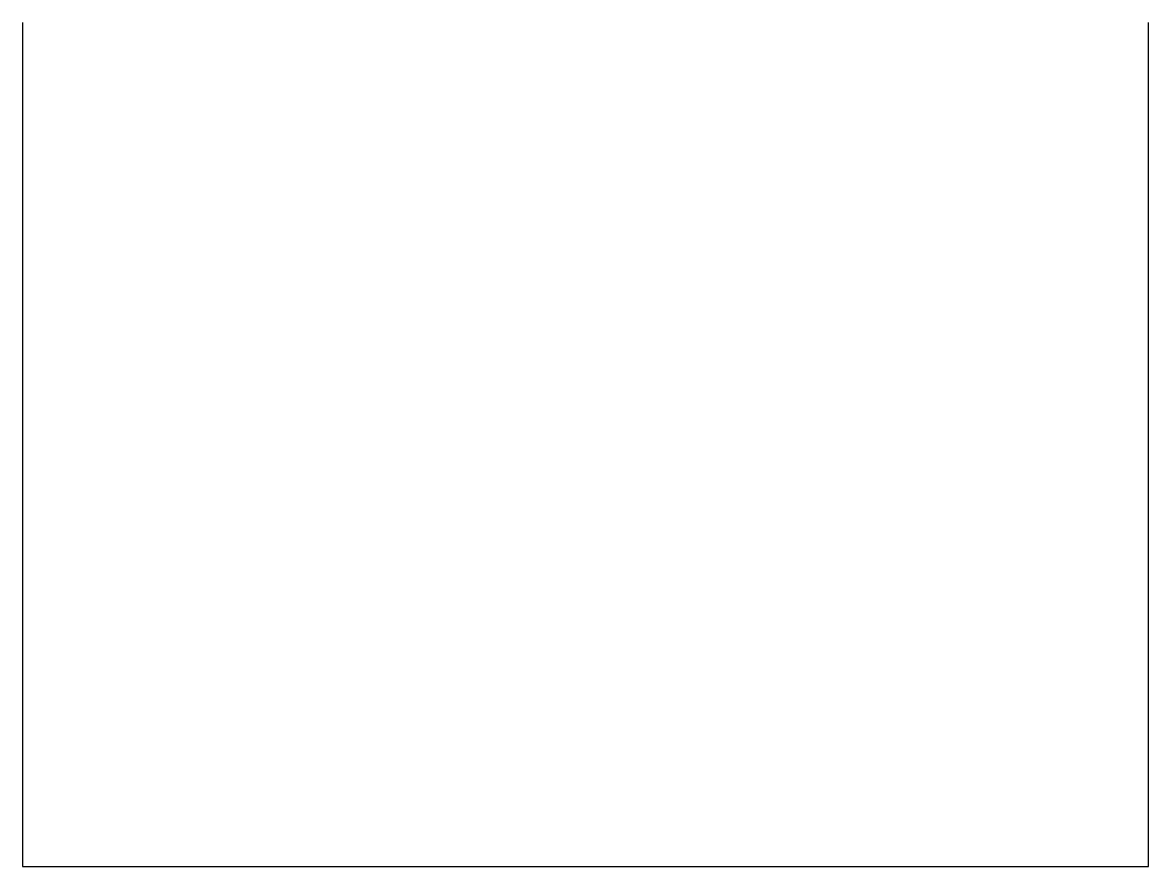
# Model space of a CAD drawing. Header units: millimetres. Extents: x -12 to 12, y -9 to 9.
import ezdxf

# ---------------------------------------------------------------- set-up
doc = ezdxf.new("R2010")
doc.units = ezdxf.units.MM

msp = doc.modelspace()

# ---------------------------------------------------------------- linework, layer by layer
at = {"color": 0, "linetype": 'Continuous', "lineweight": -2}
msp.add_lwpolyline([(-12, 9), (-12, -9), (12, -9), (12, 9)], dxfattribs=at)

doc.saveas('drawing.dxf')
